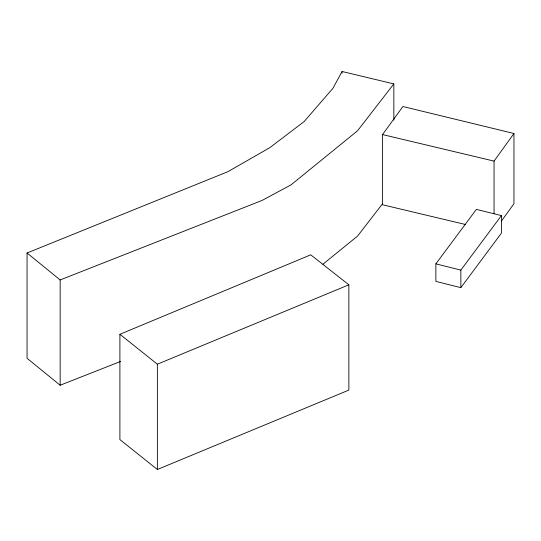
<?xml version="1.0" encoding="UTF-8"?>
<svg xmlns="http://www.w3.org/2000/svg" width="541" height="541" viewBox="0 0 541 541"><rect width="100%" height="100%" fill="white"/><g stroke="black" fill="none" stroke-linecap="round" stroke-linejoin="round"><path stroke-width="0.81" d="M393.841 120.116L393.841 83.896L342.074 71.5L332.952 88.278L304.076 121.624L269.885 147.619L227.991 171.639L27.05 252.992L27.05 358.284L60.152 385.239L120.657 361.415M494.055 213.756L494.055 161.11L513.95 133.499L402.91 106.516L382.541 134.567L382.541 204.762L465.355 224.474M501.331 221.201L513.95 203.693L513.95 133.499M435.87 263.852L476.384 209.367L501.412 215.595L501.412 233.144L460.851 287.65L435.87 281.401L435.87 263.852L460.851 270.101L501.412 215.595M393.841 83.896L357.554 130.78L290.97 184.907L262.094 200.427L60.152 279.947L27.05 252.992M382.595 203.714L357.554 236.079L322.957 264.197M119.899 334.291L310.73 254.831L348.864 284.803L348.864 390.095L157.37 469.5L119.899 439.59L119.899 334.291L157.37 364.208L157.37 469.5M157.37 364.208L348.864 284.803M382.541 134.567L494.055 161.11M460.851 270.101L460.851 287.65M342.074 71.5L342.074 73.184M60.152 279.947L60.152 385.239"/></g></svg>
